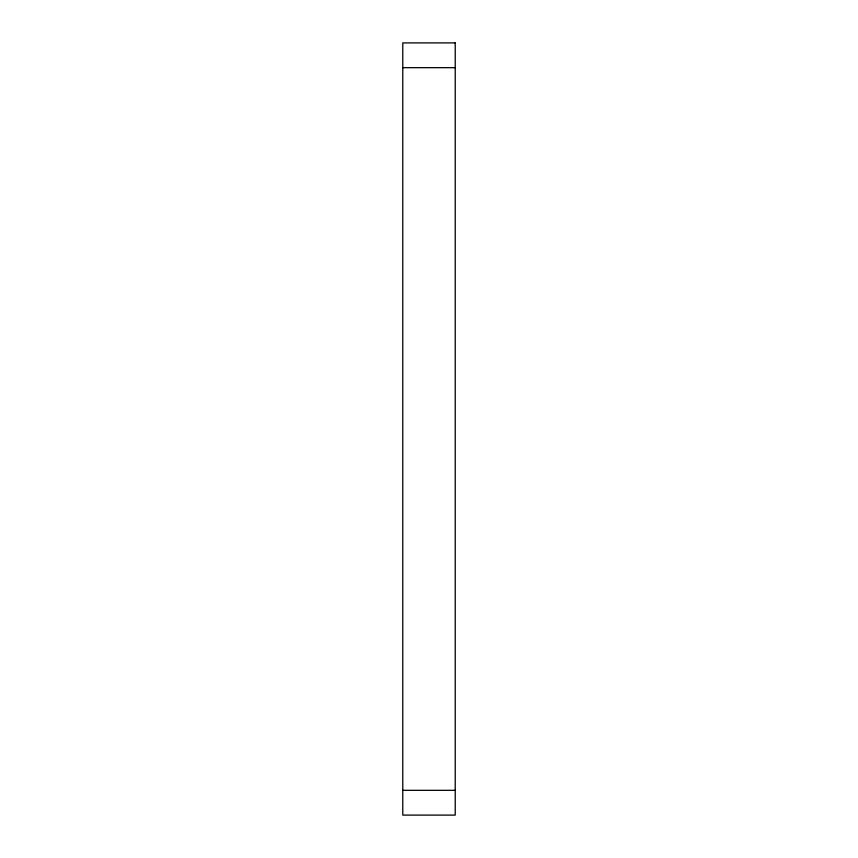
<?xml version="1.0" encoding="UTF-8"?>
<svg xmlns="http://www.w3.org/2000/svg" width="858" height="858" viewBox="0 0 858 858"><rect width="100%" height="100%" fill="white"/><g stroke="black" fill="none" stroke-linecap="round" stroke-linejoin="round"><path stroke-width="1.29" d="M402.777 67.675L455.223 67.675M402.777 790.325L455.223 790.325M455.223 42.9L402.777 42.9L402.777 815.1L455.223 815.1L455.223 42.9"/></g></svg>
